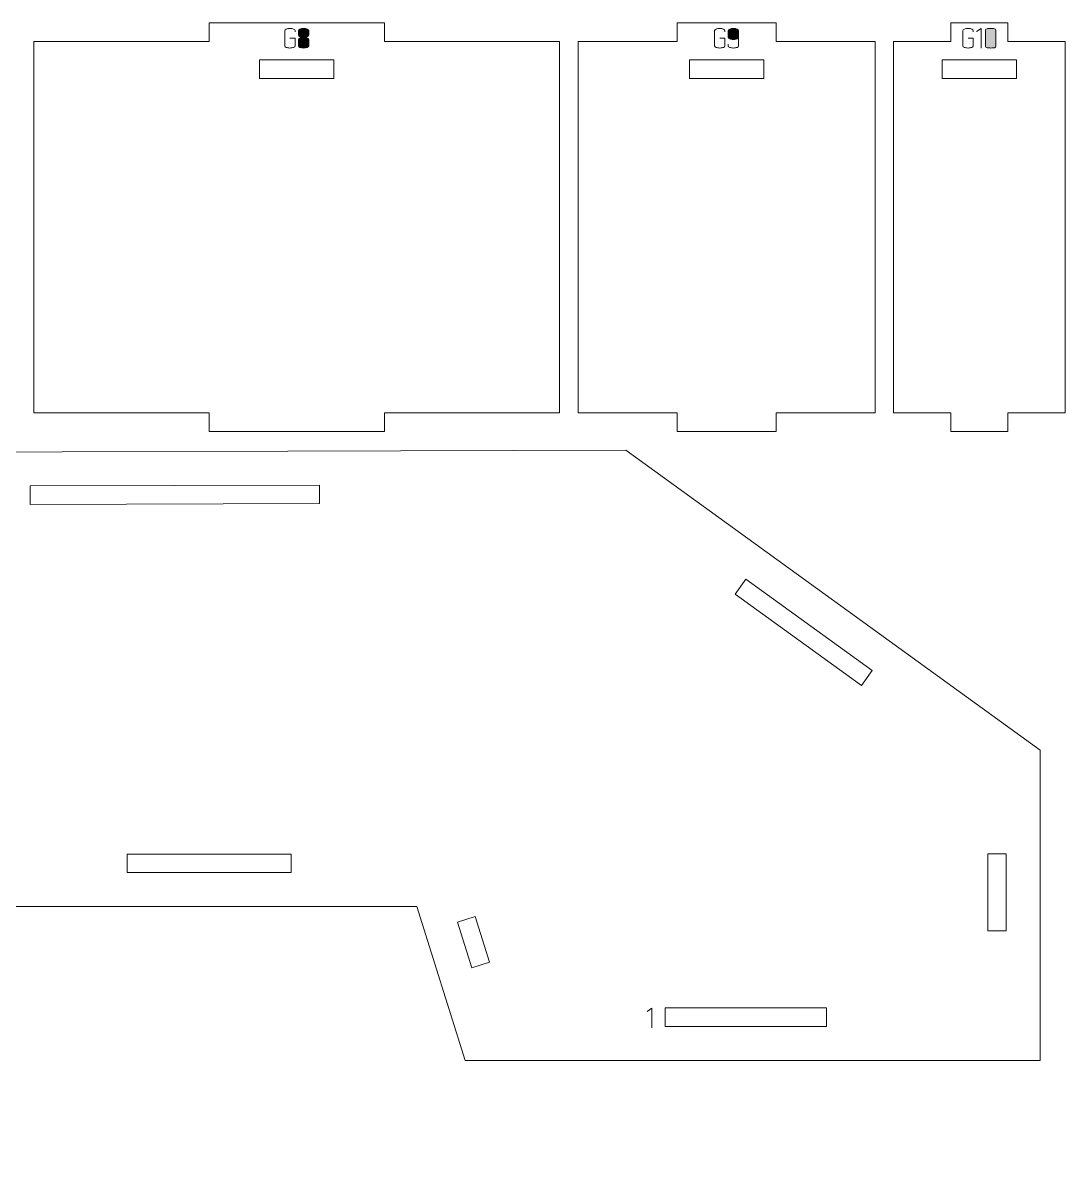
# Model space of a CAD drawing. Header units: centimetres. Extents: x -250 to 250, y -508 to 508.
# Drawn here: x -179.43 to -162.58, y -91.37 to -72.93 of the extents above; entities that cross this region are included whole.
import ezdxf

# ---------------------------------------------------------------- set-up
doc = ezdxf.new("R2010")
doc.units = ezdxf.units.CM
doc.header["$MEASUREMENT"] = 0
doc.layers.add('Capa 1', color=7, linetype='Continuous')

msp = doc.modelspace()

# ---------------------------------------------------------------- hatches: boundary and pattern name
at = {"layer": 'Capa 1', "true_color": 0x3e4095}
h = msp.add_hatch(color=175, dxfattribs=at)
edge = h.paths.add_edge_path()
edge.add_spline(control_points=[(-175.02666, -73.29819), (-175.02666, -73.30797), (-175.03453, -73.3163), (-175.05028, -73.32318), (-175.06602, -73.33006), (-175.08567, -73.3335), (-175.10921, -73.3335), (-175.13275, -73.3335), (-175.1524, -73.33006), (-175.16814, -73.32318), (-175.18389, -73.3163), (-175.19176, -73.30797), (-175.19176, -73.29819), (-175.19176, -73.29819), (-175.19176, -73.05237), (-175.19176, -73.05237), (-175.19176, -73.04259), (-175.18389, -73.03426), (-175.16814, -73.02738), (-175.1524, -73.0205), (-175.13275, -73.01706), (-175.10921, -73.01706), (-175.08567, -73.01706), (-175.06602, -73.0205), (-175.05028, -73.02738), (-175.03453, -73.03426), (-175.02666, -73.04259), (-175.02666, -73.05237), (-175.02666, -73.05237), (-175.02666, -73.07484), (-175.02666, -73.07484), (-175.02666, -73.07484), (-175.02666, -73.05237), (-175.02666, -73.05237), (-175.02666, -73.04259), (-175.03453, -73.03426), (-175.05028, -73.02738), (-175.06602, -73.0205), (-175.08567, -73.01706), (-175.10921, -73.01706), (-175.13275, -73.01706), (-175.1524, -73.0205), (-175.16814, -73.02738), (-175.18389, -73.03426), (-175.19176, -73.04259), (-175.19176, -73.05237), (-175.19176, -73.05237), (-175.19176, -73.29819), (-175.19176, -73.29819), (-175.19176, -73.30797), (-175.18389, -73.3163), (-175.16814, -73.32318), (-175.1524, -73.33006), (-175.13275, -73.3335), (-175.10921, -73.3335), (-175.08567, -73.3335), (-175.06602, -73.33006), (-175.05028, -73.32318), (-175.03453, -73.3163), (-175.02666, -73.30797), (-175.02666, -73.29819), (-175.02666, -73.29819), (-175.02666, -73.17528), (-175.02666, -73.17528), (-175.02666, -73.17528), (-175.10829, -73.17528), (-175.10829, -73.17528), (-175.10829, -73.17528), (-175.02666, -73.17528), (-175.02666, -73.17528), (-175.02666, -73.17528), (-175.02666, -73.29819), (-175.02666, -73.29819)], knot_values=[0, 0, 0, 0, 0.04166667, 0.04166667, 0.04166667, 0.08333333, 0.08333333, 0.08333333, 0.125, 0.125, 0.125, 0.16666667, 0.16666667, 0.16666667, 0.20833333, 0.20833333, 0.20833333, 0.25, 0.25, 0.25, 0.29166667, 0.29166667, 0.29166667, 0.33333333, 0.33333333, 0.33333333, 0.375, 0.375, 0.375, 0.41666667, 0.41666667, 0.41666667, 0.45833333, 0.45833333, 0.45833333, 0.5, 0.5, 0.5, 0.54166667, 0.54166667, 0.54166667, 0.58333333, 0.58333333, 0.58333333, 0.625, 0.625, 0.625, 0.66666667, 0.66666667, 0.66666667, 0.70833333, 0.70833333, 0.70833333, 0.75, 0.75, 0.75, 0.79166667, 0.79166667, 0.79166667, 0.83333333, 0.83333333, 0.83333333, 0.875, 0.875, 0.875, 0.91666667, 0.91666667, 0.91666667, 0.95833333, 0.95833333, 0.95833333, 1, 1, 1, 1], degree=3, periodic=1)
h = msp.add_hatch(color=175, dxfattribs=at)
edge = h.paths.add_edge_path()
edge.add_spline(control_points=[(-174.97163, -73.12667), (-174.97163, -73.13462), (-174.96597, -73.1418), (-174.95466, -73.14822), (-174.94335, -73.15464), (-174.92149, -73.15892), (-174.88908, -73.16106), (-174.85667, -73.15892), (-174.83481, -73.15464), (-174.8235, -73.14822), (-174.81219, -73.1418), (-174.80653, -73.13462), (-174.80653, -73.12667), (-174.80653, -73.12667), (-174.80653, -73.05237), (-174.80653, -73.05237), (-174.80653, -73.04259), (-174.8144, -73.03426), (-174.83015, -73.02738), (-174.84589, -73.0205), (-174.86554, -73.01706), (-174.88908, -73.01706), (-174.91262, -73.01706), (-174.93227, -73.0205), (-174.94801, -73.02738), (-174.96376, -73.03426), (-174.97163, -73.04259), (-174.97163, -73.05237), (-174.97163, -73.05237), (-174.97163, -73.12667), (-174.97163, -73.12667)], knot_values=[0, 0, 0, 0, 0.1, 0.1, 0.1, 0.2, 0.2, 0.2, 0.3, 0.3, 0.3, 0.4, 0.4, 0.4, 0.5, 0.5, 0.5, 0.6, 0.6, 0.6, 0.7, 0.7, 0.7, 0.8, 0.8, 0.8, 0.9, 0.9, 0.9, 1, 1, 1, 1], degree=3, periodic=1)
h = msp.add_hatch(color=175, dxfattribs=at)
edge = h.paths.add_edge_path()
edge.add_spline(control_points=[(-174.88908, -73.3335), (-174.91262, -73.3335), (-174.93227, -73.33006), (-174.94801, -73.32318), (-174.96376, -73.3163), (-174.97163, -73.30797), (-174.97163, -73.29819), (-174.97163, -73.29819), (-174.97163, -73.195), (-174.97163, -73.195), (-174.97163, -73.18674), (-174.96597, -73.17956), (-174.95466, -73.17345), (-174.94335, -73.16733), (-174.92149, -73.1632), (-174.88908, -73.16106), (-174.92149, -73.15892), (-174.94335, -73.15464), (-174.95466, -73.14822), (-174.96597, -73.1418), (-174.97163, -73.13462), (-174.97163, -73.12667), (-174.97163, -73.12667), (-174.97163, -73.05237), (-174.97163, -73.05237), (-174.97163, -73.04259), (-174.96376, -73.03426), (-174.94801, -73.02738), (-174.93227, -73.0205), (-174.91262, -73.01706), (-174.88908, -73.01706), (-174.86554, -73.01706), (-174.84589, -73.0205), (-174.83015, -73.02738), (-174.8144, -73.03426), (-174.80653, -73.04259), (-174.80653, -73.05237), (-174.80653, -73.05237), (-174.80653, -73.12667), (-174.80653, -73.12667), (-174.80653, -73.13462), (-174.81219, -73.1418), (-174.8235, -73.14822), (-174.83481, -73.15464), (-174.85667, -73.15892), (-174.88908, -73.16106), (-174.85667, -73.1632), (-174.83481, -73.16733), (-174.8235, -73.17345), (-174.81219, -73.17956), (-174.80653, -73.18674), (-174.80653, -73.195), (-174.80653, -73.195), (-174.80653, -73.29819), (-174.80653, -73.29819), (-174.80653, -73.30797), (-174.8144, -73.3163), (-174.83015, -73.32318), (-174.84589, -73.33006), (-174.86554, -73.3335), (-174.88908, -73.3335)], knot_values=[0, 0, 0, 0, 0.05, 0.05, 0.05, 0.1, 0.1, 0.1, 0.15, 0.15, 0.15, 0.2, 0.2, 0.2, 0.25, 0.25, 0.25, 0.3, 0.3, 0.3, 0.35, 0.35, 0.35, 0.4, 0.4, 0.4, 0.45, 0.45, 0.45, 0.5, 0.5, 0.5, 0.55, 0.55, 0.55, 0.6, 0.6, 0.6, 0.65, 0.65, 0.65, 0.7, 0.7, 0.7, 0.75, 0.75, 0.75, 0.8, 0.8, 0.8, 0.85, 0.85, 0.85, 0.9, 0.9, 0.9, 0.95, 0.95, 0.95, 1, 1, 1, 1], degree=3, periodic=1)
h = msp.add_hatch(color=175, dxfattribs=at)
edge = h.paths.add_edge_path()
edge.add_spline(control_points=[(-168.08153, -73.29819), (-168.08153, -73.30797), (-168.0894, -73.3163), (-168.10515, -73.32318), (-168.12089, -73.33006), (-168.14054, -73.3335), (-168.16408, -73.3335), (-168.18762, -73.3335), (-168.20727, -73.33006), (-168.22301, -73.32318), (-168.23876, -73.3163), (-168.24663, -73.30797), (-168.24663, -73.29819), (-168.24663, -73.29819), (-168.24663, -73.05237), (-168.24663, -73.05237), (-168.24663, -73.04259), (-168.23876, -73.03426), (-168.22301, -73.02738), (-168.20727, -73.0205), (-168.18762, -73.01706), (-168.16408, -73.01706), (-168.14054, -73.01706), (-168.12089, -73.0205), (-168.10515, -73.02738), (-168.0894, -73.03426), (-168.08153, -73.04259), (-168.08153, -73.05237), (-168.08153, -73.05237), (-168.08153, -73.07484), (-168.08153, -73.07484), (-168.08153, -73.07484), (-168.08153, -73.05237), (-168.08153, -73.05237), (-168.08153, -73.04259), (-168.0894, -73.03426), (-168.10515, -73.02738), (-168.12089, -73.0205), (-168.14054, -73.01706), (-168.16408, -73.01706), (-168.18762, -73.01706), (-168.20727, -73.0205), (-168.22301, -73.02738), (-168.23876, -73.03426), (-168.24663, -73.04259), (-168.24663, -73.05237), (-168.24663, -73.05237), (-168.24663, -73.29819), (-168.24663, -73.29819), (-168.24663, -73.30797), (-168.23876, -73.3163), (-168.22301, -73.32318), (-168.20727, -73.33006), (-168.18762, -73.3335), (-168.16408, -73.3335), (-168.14054, -73.3335), (-168.12089, -73.33006), (-168.10515, -73.32318), (-168.0894, -73.3163), (-168.08153, -73.30797), (-168.08153, -73.29819), (-168.08153, -73.29819), (-168.08153, -73.17528), (-168.08153, -73.17528), (-168.08153, -73.17528), (-168.16316, -73.17528), (-168.16316, -73.17528), (-168.16316, -73.17528), (-168.08153, -73.17528), (-168.08153, -73.17528), (-168.08153, -73.17528), (-168.08153, -73.29819), (-168.08153, -73.29819)], knot_values=[0, 0, 0, 0, 0.04166667, 0.04166667, 0.04166667, 0.08333333, 0.08333333, 0.08333333, 0.125, 0.125, 0.125, 0.16666667, 0.16666667, 0.16666667, 0.20833333, 0.20833333, 0.20833333, 0.25, 0.25, 0.25, 0.29166667, 0.29166667, 0.29166667, 0.33333333, 0.33333333, 0.33333333, 0.375, 0.375, 0.375, 0.41666667, 0.41666667, 0.41666667, 0.45833333, 0.45833333, 0.45833333, 0.5, 0.5, 0.5, 0.54166667, 0.54166667, 0.54166667, 0.58333333, 0.58333333, 0.58333333, 0.625, 0.625, 0.625, 0.66666667, 0.66666667, 0.66666667, 0.70833333, 0.70833333, 0.70833333, 0.75, 0.75, 0.75, 0.79166667, 0.79166667, 0.79166667, 0.83333333, 0.83333333, 0.83333333, 0.875, 0.875, 0.875, 0.91666667, 0.91666667, 0.91666667, 0.95833333, 0.95833333, 0.95833333, 1, 1, 1, 1], degree=3, periodic=1)
h = msp.add_hatch(color=175, dxfattribs=at)
edge = h.paths.add_edge_path()
edge.add_spline(control_points=[(-168.0265, -73.15969), (-168.0265, -73.16947), (-168.01863, -73.1778), (-168.00288, -73.18468), (-167.98714, -73.19156), (-167.96749, -73.195), (-167.94395, -73.195), (-167.92071, -73.19561), (-167.90115, -73.19278), (-167.88525, -73.18652), (-167.86935, -73.18025), (-167.8614, -73.1713), (-167.8614, -73.15969), (-167.8614, -73.15969), (-167.8614, -73.05237), (-167.8614, -73.05237), (-167.8614, -73.04259), (-167.86927, -73.03426), (-167.88502, -73.02738), (-167.90076, -73.0205), (-167.92041, -73.01706), (-167.94395, -73.01706), (-167.96749, -73.01706), (-167.98714, -73.0205), (-168.00288, -73.02738), (-168.01863, -73.03426), (-168.0265, -73.04259), (-168.0265, -73.05237), (-168.0265, -73.05237), (-168.0265, -73.15969), (-168.0265, -73.15969)], knot_values=[0, 0, 0, 0, 0.1, 0.1, 0.1, 0.2, 0.2, 0.2, 0.3, 0.3, 0.3, 0.4, 0.4, 0.4, 0.5, 0.5, 0.5, 0.6, 0.6, 0.6, 0.7, 0.7, 0.7, 0.8, 0.8, 0.8, 0.9, 0.9, 0.9, 1, 1, 1, 1], degree=3, periodic=1)
h = msp.add_hatch(color=175, dxfattribs=at)
edge = h.paths.add_edge_path()
edge.add_spline(control_points=[(-167.94395, -73.3335), (-167.96749, -73.3335), (-167.98714, -73.33006), (-168.00288, -73.32318), (-168.01863, -73.3163), (-168.0265, -73.30797), (-168.0265, -73.29819), (-168.0265, -73.29819), (-168.0265, -73.27296), (-168.0265, -73.27296), (-168.0265, -73.27296), (-168.0265, -73.29819), (-168.0265, -73.29819), (-168.0265, -73.30797), (-168.01863, -73.3163), (-168.00288, -73.32318), (-167.98714, -73.33006), (-167.96749, -73.3335), (-167.94395, -73.3335), (-167.92041, -73.3335), (-167.90076, -73.33006), (-167.88502, -73.32318), (-167.86927, -73.3163), (-167.8614, -73.30797), (-167.8614, -73.29819), (-167.8614, -73.29819), (-167.8614, -73.15969), (-167.8614, -73.15969), (-167.8614, -73.1713), (-167.86935, -73.18025), (-167.88525, -73.18652), (-167.90115, -73.19278), (-167.92071, -73.19561), (-167.94395, -73.195), (-167.96749, -73.195), (-167.98714, -73.19156), (-168.00288, -73.18468), (-168.01863, -73.1778), (-168.0265, -73.16947), (-168.0265, -73.15969), (-168.0265, -73.15969), (-168.0265, -73.05237), (-168.0265, -73.05237), (-168.0265, -73.04259), (-168.01863, -73.03426), (-168.00288, -73.02738), (-167.98714, -73.0205), (-167.96749, -73.01706), (-167.94395, -73.01706), (-167.92041, -73.01706), (-167.90076, -73.0205), (-167.88502, -73.02738), (-167.86927, -73.03426), (-167.8614, -73.04259), (-167.8614, -73.05237), (-167.8614, -73.05237), (-167.8614, -73.15969), (-167.8614, -73.15969), (-167.8614, -73.15969), (-167.8614, -73.29819), (-167.8614, -73.29819), (-167.8614, -73.30797), (-167.86927, -73.3163), (-167.88502, -73.32318), (-167.90076, -73.33006), (-167.92041, -73.3335), (-167.94395, -73.3335)], knot_values=[0, 0, 0, 0, 0.04545455, 0.04545455, 0.04545455, 0.09090909, 0.09090909, 0.09090909, 0.13636364, 0.13636364, 0.13636364, 0.18181818, 0.18181818, 0.18181818, 0.22727273, 0.22727273, 0.22727273, 0.27272727, 0.27272727, 0.27272727, 0.31818182, 0.31818182, 0.31818182, 0.36363636, 0.36363636, 0.36363636, 0.40909091, 0.40909091, 0.40909091, 0.45454545, 0.45454545, 0.45454545, 0.5, 0.5, 0.5, 0.54545455, 0.54545455, 0.54545455, 0.59090909, 0.59090909, 0.59090909, 0.63636364, 0.63636364, 0.63636364, 0.68181818, 0.68181818, 0.68181818, 0.72727273, 0.72727273, 0.72727273, 0.77272727, 0.77272727, 0.77272727, 0.81818182, 0.81818182, 0.81818182, 0.86363636, 0.86363636, 0.86363636, 0.90909091, 0.90909091, 0.90909091, 0.95454545, 0.95454545, 0.95454545, 1, 1, 1, 1], degree=3, periodic=1)
h = msp.add_hatch(color=175, dxfattribs=at)
edge = h.paths.add_edge_path()
edge.add_spline(control_points=[(-164.06979, -73.29819), (-164.06979, -73.30797), (-164.07766, -73.3163), (-164.09341, -73.32318), (-164.10915, -73.33006), (-164.1288, -73.3335), (-164.15234, -73.3335), (-164.17588, -73.3335), (-164.19553, -73.33006), (-164.21127, -73.32318), (-164.22702, -73.3163), (-164.23489, -73.30797), (-164.23489, -73.29819), (-164.23489, -73.29819), (-164.23489, -73.05237), (-164.23489, -73.05237), (-164.23489, -73.04259), (-164.22702, -73.03426), (-164.21127, -73.02738), (-164.19553, -73.0205), (-164.17588, -73.01706), (-164.15234, -73.01706), (-164.1288, -73.01706), (-164.10915, -73.0205), (-164.09341, -73.02738), (-164.07766, -73.03426), (-164.06979, -73.04259), (-164.06979, -73.05237), (-164.06979, -73.05237), (-164.06979, -73.07484), (-164.06979, -73.07484), (-164.06979, -73.07484), (-164.06979, -73.05237), (-164.06979, -73.05237), (-164.06979, -73.04259), (-164.07766, -73.03426), (-164.09341, -73.02738), (-164.10915, -73.0205), (-164.1288, -73.01706), (-164.15234, -73.01706), (-164.17588, -73.01706), (-164.19553, -73.0205), (-164.21127, -73.02738), (-164.22702, -73.03426), (-164.23489, -73.04259), (-164.23489, -73.05237), (-164.23489, -73.05237), (-164.23489, -73.29819), (-164.23489, -73.29819), (-164.23489, -73.30797), (-164.22702, -73.3163), (-164.21127, -73.32318), (-164.19553, -73.33006), (-164.17588, -73.3335), (-164.15234, -73.3335), (-164.1288, -73.3335), (-164.10915, -73.33006), (-164.09341, -73.32318), (-164.07766, -73.3163), (-164.06979, -73.30797), (-164.06979, -73.29819), (-164.06979, -73.29819), (-164.06979, -73.17528), (-164.06979, -73.17528), (-164.06979, -73.17528), (-164.15142, -73.17528), (-164.15142, -73.17528), (-164.15142, -73.17528), (-164.06979, -73.17528), (-164.06979, -73.17528), (-164.06979, -73.17528), (-164.06979, -73.29819), (-164.06979, -73.29819)], knot_values=[0, 0, 0, 0, 0.04166667, 0.04166667, 0.04166667, 0.08333333, 0.08333333, 0.08333333, 0.125, 0.125, 0.125, 0.16666667, 0.16666667, 0.16666667, 0.20833333, 0.20833333, 0.20833333, 0.25, 0.25, 0.25, 0.29166667, 0.29166667, 0.29166667, 0.33333333, 0.33333333, 0.33333333, 0.375, 0.375, 0.375, 0.41666667, 0.41666667, 0.41666667, 0.45833333, 0.45833333, 0.45833333, 0.5, 0.5, 0.5, 0.54166667, 0.54166667, 0.54166667, 0.58333333, 0.58333333, 0.58333333, 0.625, 0.625, 0.625, 0.66666667, 0.66666667, 0.66666667, 0.70833333, 0.70833333, 0.70833333, 0.75, 0.75, 0.75, 0.79166667, 0.79166667, 0.79166667, 0.83333333, 0.83333333, 0.83333333, 0.875, 0.875, 0.875, 0.91666667, 0.91666667, 0.91666667, 0.95833333, 0.95833333, 0.95833333, 1, 1, 1, 1], degree=3, periodic=1)
h = msp.add_hatch(color=175, dxfattribs=at)
edge = h.paths.add_edge_path()
edge.add_spline(control_points=[(-163.93863, -73.0166), (-163.93863, -73.0166), (-164.01476, -73.06934), (-164.01476, -73.06934), (-164.01476, -73.06934), (-163.93863, -73.0166), (-163.93863, -73.0166), (-163.93863, -73.0166), (-163.93863, -73.3335), (-163.93863, -73.3335), (-163.93863, -73.3335), (-163.93863, -73.0166), (-163.93863, -73.0166)], knot_values=[0, 0, 0, 0, 0.25, 0.25, 0.25, 0.5, 0.5, 0.5, 0.75, 0.75, 0.75, 1, 1, 1, 1], degree=3, periodic=1)
h = msp.add_hatch(color=175, dxfattribs=at)
edge = h.paths.add_edge_path()
edge.add_spline(control_points=[(-163.868, -73.30965), (-163.868, -73.31944), (-163.86013, -73.32586), (-163.84438, -73.32891), (-163.82864, -73.33197), (-163.80899, -73.3335), (-163.78545, -73.3335), (-163.76191, -73.3335), (-163.74226, -73.33197), (-163.72652, -73.32891), (-163.71077, -73.32586), (-163.7029, -73.31944), (-163.7029, -73.30965), (-163.7029, -73.30965), (-163.7029, -73.04137), (-163.7029, -73.04137), (-163.7029, -73.03158), (-163.71077, -73.02508), (-163.72652, -73.02187), (-163.74226, -73.01866), (-163.76191, -73.01706), (-163.78545, -73.01706), (-163.80899, -73.01706), (-163.82864, -73.01866), (-163.84438, -73.02187), (-163.86013, -73.02508), (-163.868, -73.03158), (-163.868, -73.04137), (-163.868, -73.04137), (-163.868, -73.30965), (-163.868, -73.30965)], knot_values=[0, 0, 0, 0, 0.1, 0.1, 0.1, 0.2, 0.2, 0.2, 0.3, 0.3, 0.3, 0.4, 0.4, 0.4, 0.5, 0.5, 0.5, 0.6, 0.6, 0.6, 0.7, 0.7, 0.7, 0.8, 0.8, 0.8, 0.9, 0.9, 0.9, 1, 1, 1, 1], degree=3, periodic=1)
h = msp.add_hatch(color=175, dxfattribs=at)
edge = h.paths.add_edge_path()
edge.add_spline(control_points=[(-163.7029, -73.30965), (-163.7029, -73.31944), (-163.71077, -73.32586), (-163.72652, -73.32891), (-163.74226, -73.33197), (-163.76191, -73.3335), (-163.78545, -73.3335), (-163.80899, -73.3335), (-163.82864, -73.33197), (-163.84438, -73.32891), (-163.86013, -73.32586), (-163.868, -73.31944), (-163.868, -73.30965), (-163.868, -73.30965), (-163.868, -73.04137), (-163.868, -73.04137), (-163.868, -73.03158), (-163.86013, -73.02508), (-163.84438, -73.02187), (-163.82864, -73.01866), (-163.80899, -73.01706), (-163.78545, -73.01706), (-163.76191, -73.01706), (-163.74226, -73.01866), (-163.72652, -73.02187), (-163.71077, -73.02508), (-163.7029, -73.03158), (-163.7029, -73.04137), (-163.7029, -73.04137), (-163.7029, -73.30965), (-163.7029, -73.30965)], knot_values=[0, 0, 0, 0, 0.1, 0.1, 0.1, 0.2, 0.2, 0.2, 0.3, 0.3, 0.3, 0.4, 0.4, 0.4, 0.5, 0.5, 0.5, 0.6, 0.6, 0.6, 0.7, 0.7, 0.7, 0.8, 0.8, 0.8, 0.9, 0.9, 0.9, 1, 1, 1, 1], degree=3, periodic=1)
h = msp.add_hatch(color=175, dxfattribs=at)
edge = h.paths.add_edge_path()
edge.add_spline(control_points=[(-174.97163, -73.29819), (-174.97163, -73.30797), (-174.96376, -73.3163), (-174.94801, -73.32318), (-174.93227, -73.33006), (-174.91262, -73.3335), (-174.88908, -73.3335), (-174.86554, -73.3335), (-174.84589, -73.33006), (-174.83015, -73.32318), (-174.8144, -73.3163), (-174.80653, -73.30797), (-174.80653, -73.29819), (-174.80653, -73.29819), (-174.80653, -73.195), (-174.80653, -73.195), (-174.80653, -73.18674), (-174.81219, -73.17956), (-174.8235, -73.17345), (-174.83481, -73.16733), (-174.85667, -73.1632), (-174.88908, -73.16106), (-174.92149, -73.1632), (-174.94335, -73.16733), (-174.95466, -73.17345), (-174.96597, -73.17956), (-174.97163, -73.18674), (-174.97163, -73.195), (-174.97163, -73.195), (-174.97163, -73.29819), (-174.97163, -73.29819)], knot_values=[0, 0, 0, 0, 0.1, 0.1, 0.1, 0.2, 0.2, 0.2, 0.3, 0.3, 0.3, 0.4, 0.4, 0.4, 0.5, 0.5, 0.5, 0.6, 0.6, 0.6, 0.7, 0.7, 0.7, 0.8, 0.8, 0.8, 0.9, 0.9, 0.9, 1, 1, 1, 1], degree=3, periodic=1)
h = msp.add_hatch(color=175, dxfattribs=at)
edge = h.paths.add_edge_path()
edge.add_spline(control_points=[(-169.26033, -88.84008), (-169.26033, -88.84008), (-169.33646, -88.89282), (-169.33646, -88.89282), (-169.33646, -88.89282), (-169.26033, -88.84008), (-169.26033, -88.84008), (-169.26033, -88.84008), (-169.26033, -89.15698), (-169.26033, -89.15698), (-169.26033, -89.15698), (-169.26033, -88.84008), (-169.26033, -88.84008)], knot_values=[0, 0, 0, 0, 0.25, 0.25, 0.25, 0.5, 0.5, 0.5, 0.75, 0.75, 0.75, 1, 1, 1, 1], degree=3, periodic=1)

# ---------------------------------------------------------------- linework, layer by layer
at = {"layer": 'Capa 1', "color": 240, "lineweight": 9}
for points, knots in [([(-179.2453, -73.2271), (-179.2453, -73.2271), (-179.2453, -79.2271), (-179.2453, -79.2271), (-179.2453, -79.2271), (-176.41453, -79.2271), (-176.41453, -79.2271), (-176.41453, -79.2271), (-176.41453, -79.5271), (-176.41453, -79.5271), (-176.41453, -79.5271), (-173.58376, -79.5271), (-173.58376, -79.5271), (-173.58376, -79.5271), (-173.58376, -79.2271), (-173.58376, -79.2271), (-173.58376, -79.2271), (-170.75299, -79.2271), (-170.75299, -79.2271), (-170.75299, -79.2271), (-170.75299, -73.2271), (-170.75299, -73.2271), (-170.75299, -73.2271), (-173.58376, -73.2271), (-173.58376, -73.2271), (-173.58376, -73.2271), (-173.58376, -72.9271), (-173.58376, -72.9271), (-173.58376, -72.9271), (-176.41453, -72.9271), (-176.41453, -72.9271), (-176.41453, -72.9271), (-176.41453, -73.2271), (-176.41453, -73.2271), (-176.41453, -73.2271), (-179.2453, -73.2271), (-179.2453, -73.2271)], [0, 0, 0, 0, 0.08333333, 0.08333333, 0.08333333, 0.16666667, 0.16666667, 0.16666667, 0.25, 0.25, 0.25, 0.33333333, 0.33333333, 0.33333333, 0.41666667, 0.41666667, 0.41666667, 0.5, 0.5, 0.5, 0.58333333, 0.58333333, 0.58333333, 0.66666667, 0.66666667, 0.66666667, 0.75, 0.75, 0.75, 0.83333333, 0.83333333, 0.83333333, 0.91666667, 0.91666667, 0.91666667, 1, 1, 1, 1]), ([(-170.45299, -73.2271), (-170.45299, -73.2271), (-170.45299, -79.2271), (-170.45299, -79.2271), (-170.45299, -79.2271), (-168.85367, -79.2271), (-168.85367, -79.2271), (-168.85367, -79.2271), (-168.85367, -79.5271), (-168.85367, -79.5271), (-168.85367, -79.5271), (-167.25435, -79.5271), (-167.25435, -79.5271), (-167.25435, -79.5271), (-167.25435, -79.2271), (-167.25435, -79.2271), (-167.25435, -79.2271), (-165.65503, -79.2271), (-165.65503, -79.2271), (-165.65503, -79.2271), (-165.65503, -73.2271), (-165.65503, -73.2271), (-165.65503, -73.2271), (-167.25435, -73.2271), (-167.25435, -73.2271), (-167.25435, -73.2271), (-167.25435, -72.9271), (-167.25435, -72.9271), (-167.25435, -72.9271), (-168.85367, -72.9271), (-168.85367, -72.9271), (-168.85367, -72.9271), (-168.85367, -73.2271), (-168.85367, -73.2271), (-168.85367, -73.2271), (-170.45299, -73.2271), (-170.45299, -73.2271)], [0, 0, 0, 0, 0.08333333, 0.08333333, 0.08333333, 0.16666667, 0.16666667, 0.16666667, 0.25, 0.25, 0.25, 0.33333333, 0.33333333, 0.33333333, 0.41666667, 0.41666667, 0.41666667, 0.5, 0.5, 0.5, 0.58333333, 0.58333333, 0.58333333, 0.66666667, 0.66666667, 0.66666667, 0.75, 0.75, 0.75, 0.83333333, 0.83333333, 0.83333333, 0.91666667, 0.91666667, 0.91666667, 1, 1, 1, 1]), ([(-165.35503, -73.2271), (-165.35503, -73.2271), (-165.35503, -79.2271), (-165.35503, -79.2271), (-165.35503, -79.2271), (-164.43094, -79.2271), (-164.43094, -79.2271), (-164.43094, -79.2271), (-164.43094, -79.5271), (-164.43094, -79.5271), (-164.43094, -79.5271), (-163.50685, -79.5271), (-163.50685, -79.5271), (-163.50685, -79.5271), (-163.50685, -79.2271), (-163.50685, -79.2271), (-163.50685, -79.2271), (-162.58276, -79.2271), (-162.58276, -79.2271), (-162.58276, -79.2271), (-162.58276, -73.2271), (-162.58276, -73.2271), (-162.58276, -73.2271), (-163.50685, -73.2271), (-163.50685, -73.2271), (-163.50685, -73.2271), (-163.50685, -72.9271), (-163.50685, -72.9271), (-163.50685, -72.9271), (-164.43094, -72.9271), (-164.43094, -72.9271), (-164.43094, -72.9271), (-164.43094, -73.2271), (-164.43094, -73.2271), (-164.43094, -73.2271), (-165.35503, -73.2271), (-165.35503, -73.2271)], [0, 0, 0, 0, 0.08333333, 0.08333333, 0.08333333, 0.16666667, 0.16666667, 0.16666667, 0.25, 0.25, 0.25, 0.33333333, 0.33333333, 0.33333333, 0.41666667, 0.41666667, 0.41666667, 0.5, 0.5, 0.5, 0.58333333, 0.58333333, 0.58333333, 0.66666667, 0.66666667, 0.66666667, 0.75, 0.75, 0.75, 0.83333333, 0.83333333, 0.83333333, 0.91666667, 0.91666667, 0.91666667, 1, 1, 1, 1]), ([(-175.59914, -73.527), (-175.59914, -73.527), (-174.39914, -73.527), (-174.39914, -73.527), (-174.39914, -73.527), (-174.39914, -73.827), (-174.39914, -73.827), (-174.39914, -73.827), (-175.59914, -73.827), (-175.59914, -73.827), (-175.59914, -73.827), (-175.59914, -73.527), (-175.59914, -73.527)], [0, 0, 0, 0, 0.25, 0.25, 0.25, 0.5, 0.5, 0.5, 0.75, 0.75, 0.75, 1, 1, 1, 1]), ([(-168.65401, -73.527), (-168.65401, -73.527), (-167.45401, -73.527), (-167.45401, -73.527), (-167.45401, -73.527), (-167.45401, -73.827), (-167.45401, -73.827), (-167.45401, -73.827), (-168.65401, -73.827), (-168.65401, -73.827), (-168.65401, -73.827), (-168.65401, -73.527), (-168.65401, -73.527)], [0, 0, 0, 0, 0.25, 0.25, 0.25, 0.5, 0.5, 0.5, 0.75, 0.75, 0.75, 1, 1, 1, 1]), ([(-164.56889, -73.527), (-164.56889, -73.527), (-163.36889, -73.527), (-163.36889, -73.527), (-163.36889, -73.527), (-163.36889, -73.827), (-163.36889, -73.827), (-163.36889, -73.827), (-164.56889, -73.827), (-164.56889, -73.827), (-164.56889, -73.827), (-164.56889, -73.527), (-164.56889, -73.527)], [0, 0, 0, 0, 0.25, 0.25, 0.25, 0.5, 0.5, 0.5, 0.75, 0.75, 0.75, 1, 1, 1, 1]), ([(-172.27566, -89.68419), (-172.27566, -89.68419), (-173.05799, -87.19849), (-173.05799, -87.19849), (-173.05799, -87.19849), (-180.29464, -87.19849), (-180.29464, -87.19849), (-180.29464, -87.19849), (-181.71263, -88.1842), (-181.71263, -88.1842), (-181.71263, -88.1842), (-181.71263, -101.42698), (-181.71263, -101.42698), (-181.71263, -101.42698), (-180.24574, -102.45554), (-180.24574, -102.45554), (-180.24574, -102.45554), (-174.57377, -102.45554), (-174.57377, -102.45554), (-174.57377, -102.45554), (-173.05799, -101.34126), (-173.05799, -101.34126), (-173.05799, -101.34126), (-173.05799, -97.22701), (-173.05799, -97.22701), (-173.05799, -97.22701), (-177.65424, -97.22701), (-177.65424, -97.22701), (-177.65424, -97.22701), (-177.65424, -92.08417), (-177.65424, -92.08417), (-177.65424, -92.08417), (-162.98536, -92.08417), (-162.98536, -92.08417), (-162.98536, -92.08417), (-162.98536, -109.82694), (-162.98536, -109.82694), (-162.98536, -109.82694), (-170.66208, -109.82694), (-170.66208, -109.82694), (-170.66208, -109.82694), (-171.64, -107.46981), (-171.64, -107.46981), (-171.64, -107.46981), (-174.86715, -109.82694), (-174.86715, -109.82694), (-174.86715, -109.82694), (-183.91296, -109.82694), (-183.91296, -109.82694), (-183.91296, -109.82694), (-191.78525, -104.0841), (-191.78525, -104.0841), (-191.78525, -104.0841), (-191.78525, -85.35564), (-191.78525, -85.35564), (-191.78525, -85.35564), (-184.25523, -79.86996), (-184.25523, -79.86996), (-184.25523, -79.86996), (-169.68415, -79.8271), (-169.68415, -79.8271), (-169.68415, -79.8271), (-162.98536, -84.66993), (-162.98536, -84.66993), (-162.98536, -84.66993), (-162.98536, -89.68419), (-162.98536, -89.68419), (-162.98536, -89.68419), (-172.27566, -89.68419), (-172.27566, -89.68419)], [0, 0, 0, 0, 0.04347826, 0.04347826, 0.04347826, 0.08695652, 0.08695652, 0.08695652, 0.13043478, 0.13043478, 0.13043478, 0.17391304, 0.17391304, 0.17391304, 0.2173913, 0.2173913, 0.2173913, 0.26086957, 0.26086957, 0.26086957, 0.30434783, 0.30434783, 0.30434783, 0.34782609, 0.34782609, 0.34782609, 0.39130435, 0.39130435, 0.39130435, 0.43478261, 0.43478261, 0.43478261, 0.47826087, 0.47826087, 0.47826087, 0.52173913, 0.52173913, 0.52173913, 0.56521739, 0.56521739, 0.56521739, 0.60869565, 0.60869565, 0.60869565, 0.65217391, 0.65217391, 0.65217391, 0.69565217, 0.69565217, 0.69565217, 0.73913043, 0.73913043, 0.73913043, 0.7826087, 0.7826087, 0.7826087, 0.82608696, 0.82608696, 0.82608696, 0.86956522, 0.86956522, 0.86956522, 0.91304348, 0.91304348, 0.91304348, 0.95652174, 0.95652174, 0.95652174, 1, 1, 1, 1]), ([(-179.30442, -80.70393), (-179.30442, -80.70393), (-174.63102, -80.69019), (-174.63102, -80.69019), (-174.63102, -80.69019), (-174.63191, -80.39019), (-174.63191, -80.39019), (-174.63191, -80.39019), (-179.3053, -80.40393), (-179.3053, -80.40393), (-179.3053, -80.40393), (-179.30442, -80.70393), (-179.30442, -80.70393)], [0, 0, 0, 0, 0.25, 0.25, 0.25, 0.5, 0.5, 0.5, 0.75, 0.75, 0.75, 1, 1, 1, 1]), ([(-167.91638, -82.15214), (-167.91638, -82.15214), (-165.87514, -83.62784), (-165.87514, -83.62784), (-165.87514, -83.62784), (-165.69937, -83.38472), (-165.69937, -83.38472), (-165.69937, -83.38472), (-167.74062, -81.90902), (-167.74062, -81.90902), (-167.74062, -81.90902), (-167.91638, -82.15214), (-167.91638, -82.15214)], [0, 0, 0, 0, 0.25, 0.25, 0.25, 0.5, 0.5, 0.5, 0.75, 0.75, 0.75, 1, 1, 1, 1]), ([(-175.08678, -86.34996), (-175.08678, -86.34996), (-177.73807, -86.34996), (-177.73807, -86.34996), (-177.73807, -86.34996), (-177.73807, -86.64996), (-177.73807, -86.64996), (-177.73807, -86.64996), (-175.08678, -86.64996), (-175.08678, -86.64996), (-175.08678, -86.64996), (-175.08678, -86.34996), (-175.08678, -86.34996)], [0, 0, 0, 0, 0.25, 0.25, 0.25, 0.5, 0.5, 0.5, 0.75, 0.75, 0.75, 1, 1, 1, 1]), ([(-163.83389, -86.34758), (-163.83389, -86.34758), (-163.83389, -87.59162), (-163.83389, -87.59162), (-163.83389, -87.59162), (-163.53389, -87.59162), (-163.53389, -87.59162), (-163.53389, -87.59162), (-163.53389, -86.34758), (-163.53389, -86.34758), (-163.53389, -86.34758), (-163.83389, -86.34758), (-163.83389, -86.34758)], [0, 0, 0, 0, 0.25, 0.25, 0.25, 0.5, 0.5, 0.5, 0.75, 0.75, 0.75, 1, 1, 1, 1]), ([(-171.8853, -88.09808), (-171.8853, -88.09808), (-172.11744, -87.3605), (-172.11744, -87.3605), (-172.11744, -87.3605), (-172.4036, -87.45057), (-172.4036, -87.45057), (-172.4036, -87.45057), (-172.17146, -88.18814), (-172.17146, -88.18814), (-172.17146, -88.18814), (-171.8853, -88.09808), (-171.8853, -88.09808)], [0, 0, 0, 0, 0.25, 0.25, 0.25, 0.5, 0.5, 0.5, 0.75, 0.75, 0.75, 1, 1, 1, 1]), ([(-166.44031, -88.83566), (-166.44031, -88.83566), (-169.04674, -88.83566), (-169.04674, -88.83566), (-169.04674, -88.83566), (-169.04674, -89.13566), (-169.04674, -89.13566), (-169.04674, -89.13566), (-166.44031, -89.13566), (-166.44031, -89.13566), (-166.44031, -89.13566), (-166.44031, -88.83566), (-166.44031, -88.83566)], [0, 0, 0, 0, 0.25, 0.25, 0.25, 0.5, 0.5, 0.5, 0.75, 0.75, 0.75, 1, 1, 1, 1])]:
    msp.add_open_spline(points, degree=3, knots=knots, dxfattribs=at)
at = {"layer": 'Capa 1', "color": 114, "lineweight": 9}
for points, knots in [([(-175.02666, -73.29819), (-175.02666, -73.30797), (-175.03453, -73.3163), (-175.05028, -73.32318), (-175.06602, -73.33006), (-175.08567, -73.3335), (-175.10921, -73.3335), (-175.13275, -73.3335), (-175.1524, -73.33006), (-175.16814, -73.32318), (-175.18389, -73.3163), (-175.19176, -73.30797), (-175.19176, -73.29819), (-175.19176, -73.29819), (-175.19176, -73.05237), (-175.19176, -73.05237), (-175.19176, -73.04259), (-175.18389, -73.03426), (-175.16814, -73.02738), (-175.1524, -73.0205), (-175.13275, -73.01706), (-175.10921, -73.01706), (-175.08567, -73.01706), (-175.06602, -73.0205), (-175.05028, -73.02738), (-175.03453, -73.03426), (-175.02666, -73.04259), (-175.02666, -73.05237), (-175.02666, -73.05237), (-175.02666, -73.07484), (-175.02666, -73.07484), (-175.02666, -73.07484), (-175.02666, -73.05237), (-175.02666, -73.05237), (-175.02666, -73.04259), (-175.03453, -73.03426), (-175.05028, -73.02738), (-175.06602, -73.0205), (-175.08567, -73.01706), (-175.10921, -73.01706), (-175.13275, -73.01706), (-175.1524, -73.0205), (-175.16814, -73.02738), (-175.18389, -73.03426), (-175.19176, -73.04259), (-175.19176, -73.05237), (-175.19176, -73.05237), (-175.19176, -73.29819), (-175.19176, -73.29819), (-175.19176, -73.30797), (-175.18389, -73.3163), (-175.16814, -73.32318), (-175.1524, -73.33006), (-175.13275, -73.3335), (-175.10921, -73.3335), (-175.08567, -73.3335), (-175.06602, -73.33006), (-175.05028, -73.32318), (-175.03453, -73.3163), (-175.02666, -73.30797), (-175.02666, -73.29819), (-175.02666, -73.29819), (-175.02666, -73.17528), (-175.02666, -73.17528), (-175.02666, -73.17528), (-175.10829, -73.17528), (-175.10829, -73.17528), (-175.10829, -73.17528), (-175.02666, -73.17528), (-175.02666, -73.17528), (-175.02666, -73.17528), (-175.02666, -73.29819), (-175.02666, -73.29819)], [0, 0, 0, 0, 0.04166667, 0.04166667, 0.04166667, 0.08333333, 0.08333333, 0.08333333, 0.125, 0.125, 0.125, 0.16666667, 0.16666667, 0.16666667, 0.20833333, 0.20833333, 0.20833333, 0.25, 0.25, 0.25, 0.29166667, 0.29166667, 0.29166667, 0.33333333, 0.33333333, 0.33333333, 0.375, 0.375, 0.375, 0.41666667, 0.41666667, 0.41666667, 0.45833333, 0.45833333, 0.45833333, 0.5, 0.5, 0.5, 0.54166667, 0.54166667, 0.54166667, 0.58333333, 0.58333333, 0.58333333, 0.625, 0.625, 0.625, 0.66666667, 0.66666667, 0.66666667, 0.70833333, 0.70833333, 0.70833333, 0.75, 0.75, 0.75, 0.79166667, 0.79166667, 0.79166667, 0.83333333, 0.83333333, 0.83333333, 0.875, 0.875, 0.875, 0.91666667, 0.91666667, 0.91666667, 0.95833333, 0.95833333, 0.95833333, 1, 1, 1, 1]), ([(-174.97163, -73.12667), (-174.97163, -73.13462), (-174.96597, -73.1418), (-174.95466, -73.14822), (-174.94335, -73.15464), (-174.92149, -73.15892), (-174.88908, -73.16106), (-174.85667, -73.15892), (-174.83481, -73.15464), (-174.8235, -73.14822), (-174.81219, -73.1418), (-174.80653, -73.13462), (-174.80653, -73.12667), (-174.80653, -73.12667), (-174.80653, -73.05237), (-174.80653, -73.05237), (-174.80653, -73.04259), (-174.8144, -73.03426), (-174.83015, -73.02738), (-174.84589, -73.0205), (-174.86554, -73.01706), (-174.88908, -73.01706), (-174.91262, -73.01706), (-174.93227, -73.0205), (-174.94801, -73.02738), (-174.96376, -73.03426), (-174.97163, -73.04259), (-174.97163, -73.05237), (-174.97163, -73.05237), (-174.97163, -73.12667), (-174.97163, -73.12667)], [0, 0, 0, 0, 0.1, 0.1, 0.1, 0.2, 0.2, 0.2, 0.3, 0.3, 0.3, 0.4, 0.4, 0.4, 0.5, 0.5, 0.5, 0.6, 0.6, 0.6, 0.7, 0.7, 0.7, 0.8, 0.8, 0.8, 0.9, 0.9, 0.9, 1, 1, 1, 1]), ([(-174.88908, -73.3335), (-174.91262, -73.3335), (-174.93227, -73.33006), (-174.94801, -73.32318), (-174.96376, -73.3163), (-174.97163, -73.30797), (-174.97163, -73.29819), (-174.97163, -73.29819), (-174.97163, -73.195), (-174.97163, -73.195), (-174.97163, -73.18674), (-174.96597, -73.17956), (-174.95466, -73.17345), (-174.94335, -73.16733), (-174.92149, -73.1632), (-174.88908, -73.16106), (-174.92149, -73.15892), (-174.94335, -73.15464), (-174.95466, -73.14822), (-174.96597, -73.1418), (-174.97163, -73.13462), (-174.97163, -73.12667), (-174.97163, -73.12667), (-174.97163, -73.05237), (-174.97163, -73.05237), (-174.97163, -73.04259), (-174.96376, -73.03426), (-174.94801, -73.02738), (-174.93227, -73.0205), (-174.91262, -73.01706), (-174.88908, -73.01706), (-174.86554, -73.01706), (-174.84589, -73.0205), (-174.83015, -73.02738), (-174.8144, -73.03426), (-174.80653, -73.04259), (-174.80653, -73.05237), (-174.80653, -73.05237), (-174.80653, -73.12667), (-174.80653, -73.12667), (-174.80653, -73.13462), (-174.81219, -73.1418), (-174.8235, -73.14822), (-174.83481, -73.15464), (-174.85667, -73.15892), (-174.88908, -73.16106), (-174.85667, -73.1632), (-174.83481, -73.16733), (-174.8235, -73.17345), (-174.81219, -73.17956), (-174.80653, -73.18674), (-174.80653, -73.195), (-174.80653, -73.195), (-174.80653, -73.29819), (-174.80653, -73.29819), (-174.80653, -73.30797), (-174.8144, -73.3163), (-174.83015, -73.32318), (-174.84589, -73.33006), (-174.86554, -73.3335), (-174.88908, -73.3335)], [0, 0, 0, 0, 0.05, 0.05, 0.05, 0.1, 0.1, 0.1, 0.15, 0.15, 0.15, 0.2, 0.2, 0.2, 0.25, 0.25, 0.25, 0.3, 0.3, 0.3, 0.35, 0.35, 0.35, 0.4, 0.4, 0.4, 0.45, 0.45, 0.45, 0.5, 0.5, 0.5, 0.55, 0.55, 0.55, 0.6, 0.6, 0.6, 0.65, 0.65, 0.65, 0.7, 0.7, 0.7, 0.75, 0.75, 0.75, 0.8, 0.8, 0.8, 0.85, 0.85, 0.85, 0.9, 0.9, 0.9, 0.95, 0.95, 0.95, 1, 1, 1, 1]), ([(-168.08153, -73.29819), (-168.08153, -73.30797), (-168.0894, -73.3163), (-168.10515, -73.32318), (-168.12089, -73.33006), (-168.14054, -73.3335), (-168.16408, -73.3335), (-168.18762, -73.3335), (-168.20727, -73.33006), (-168.22301, -73.32318), (-168.23876, -73.3163), (-168.24663, -73.30797), (-168.24663, -73.29819), (-168.24663, -73.29819), (-168.24663, -73.05237), (-168.24663, -73.05237), (-168.24663, -73.04259), (-168.23876, -73.03426), (-168.22301, -73.02738), (-168.20727, -73.0205), (-168.18762, -73.01706), (-168.16408, -73.01706), (-168.14054, -73.01706), (-168.12089, -73.0205), (-168.10515, -73.02738), (-168.0894, -73.03426), (-168.08153, -73.04259), (-168.08153, -73.05237), (-168.08153, -73.05237), (-168.08153, -73.07484), (-168.08153, -73.07484), (-168.08153, -73.07484), (-168.08153, -73.05237), (-168.08153, -73.05237), (-168.08153, -73.04259), (-168.0894, -73.03426), (-168.10515, -73.02738), (-168.12089, -73.0205), (-168.14054, -73.01706), (-168.16408, -73.01706), (-168.18762, -73.01706), (-168.20727, -73.0205), (-168.22301, -73.02738), (-168.23876, -73.03426), (-168.24663, -73.04259), (-168.24663, -73.05237), (-168.24663, -73.05237), (-168.24663, -73.29819), (-168.24663, -73.29819), (-168.24663, -73.30797), (-168.23876, -73.3163), (-168.22301, -73.32318), (-168.20727, -73.33006), (-168.18762, -73.3335), (-168.16408, -73.3335), (-168.14054, -73.3335), (-168.12089, -73.33006), (-168.10515, -73.32318), (-168.0894, -73.3163), (-168.08153, -73.30797), (-168.08153, -73.29819), (-168.08153, -73.29819), (-168.08153, -73.17528), (-168.08153, -73.17528), (-168.08153, -73.17528), (-168.16316, -73.17528), (-168.16316, -73.17528), (-168.16316, -73.17528), (-168.08153, -73.17528), (-168.08153, -73.17528), (-168.08153, -73.17528), (-168.08153, -73.29819), (-168.08153, -73.29819)], [0, 0, 0, 0, 0.04166667, 0.04166667, 0.04166667, 0.08333333, 0.08333333, 0.08333333, 0.125, 0.125, 0.125, 0.16666667, 0.16666667, 0.16666667, 0.20833333, 0.20833333, 0.20833333, 0.25, 0.25, 0.25, 0.29166667, 0.29166667, 0.29166667, 0.33333333, 0.33333333, 0.33333333, 0.375, 0.375, 0.375, 0.41666667, 0.41666667, 0.41666667, 0.45833333, 0.45833333, 0.45833333, 0.5, 0.5, 0.5, 0.54166667, 0.54166667, 0.54166667, 0.58333333, 0.58333333, 0.58333333, 0.625, 0.625, 0.625, 0.66666667, 0.66666667, 0.66666667, 0.70833333, 0.70833333, 0.70833333, 0.75, 0.75, 0.75, 0.79166667, 0.79166667, 0.79166667, 0.83333333, 0.83333333, 0.83333333, 0.875, 0.875, 0.875, 0.91666667, 0.91666667, 0.91666667, 0.95833333, 0.95833333, 0.95833333, 1, 1, 1, 1]), ([(-168.0265, -73.15969), (-168.0265, -73.16947), (-168.01863, -73.1778), (-168.00288, -73.18468), (-167.98714, -73.19156), (-167.96749, -73.195), (-167.94395, -73.195), (-167.92071, -73.19561), (-167.90115, -73.19278), (-167.88525, -73.18652), (-167.86935, -73.18025), (-167.8614, -73.1713), (-167.8614, -73.15969), (-167.8614, -73.15969), (-167.8614, -73.05237), (-167.8614, -73.05237), (-167.8614, -73.04259), (-167.86927, -73.03426), (-167.88502, -73.02738), (-167.90076, -73.0205), (-167.92041, -73.01706), (-167.94395, -73.01706), (-167.96749, -73.01706), (-167.98714, -73.0205), (-168.00288, -73.02738), (-168.01863, -73.03426), (-168.0265, -73.04259), (-168.0265, -73.05237), (-168.0265, -73.05237), (-168.0265, -73.15969), (-168.0265, -73.15969)], [0, 0, 0, 0, 0.1, 0.1, 0.1, 0.2, 0.2, 0.2, 0.3, 0.3, 0.3, 0.4, 0.4, 0.4, 0.5, 0.5, 0.5, 0.6, 0.6, 0.6, 0.7, 0.7, 0.7, 0.8, 0.8, 0.8, 0.9, 0.9, 0.9, 1, 1, 1, 1]), ([(-167.94395, -73.3335), (-167.96749, -73.3335), (-167.98714, -73.33006), (-168.00288, -73.32318), (-168.01863, -73.3163), (-168.0265, -73.30797), (-168.0265, -73.29819), (-168.0265, -73.29819), (-168.0265, -73.27296), (-168.0265, -73.27296), (-168.0265, -73.27296), (-168.0265, -73.29819), (-168.0265, -73.29819), (-168.0265, -73.30797), (-168.01863, -73.3163), (-168.00288, -73.32318), (-167.98714, -73.33006), (-167.96749, -73.3335), (-167.94395, -73.3335), (-167.92041, -73.3335), (-167.90076, -73.33006), (-167.88502, -73.32318), (-167.86927, -73.3163), (-167.8614, -73.30797), (-167.8614, -73.29819), (-167.8614, -73.29819), (-167.8614, -73.15969), (-167.8614, -73.15969), (-167.8614, -73.1713), (-167.86935, -73.18025), (-167.88525, -73.18652), (-167.90115, -73.19278), (-167.92071, -73.19561), (-167.94395, -73.195), (-167.96749, -73.195), (-167.98714, -73.19156), (-168.00288, -73.18468), (-168.01863, -73.1778), (-168.0265, -73.16947), (-168.0265, -73.15969), (-168.0265, -73.15969), (-168.0265, -73.05237), (-168.0265, -73.05237), (-168.0265, -73.04259), (-168.01863, -73.03426), (-168.00288, -73.02738), (-167.98714, -73.0205), (-167.96749, -73.01706), (-167.94395, -73.01706), (-167.92041, -73.01706), (-167.90076, -73.0205), (-167.88502, -73.02738), (-167.86927, -73.03426), (-167.8614, -73.04259), (-167.8614, -73.05237), (-167.8614, -73.05237), (-167.8614, -73.15969), (-167.8614, -73.15969), (-167.8614, -73.15969), (-167.8614, -73.29819), (-167.8614, -73.29819), (-167.8614, -73.30797), (-167.86927, -73.3163), (-167.88502, -73.32318), (-167.90076, -73.33006), (-167.92041, -73.3335), (-167.94395, -73.3335)], [0, 0, 0, 0, 0.04545455, 0.04545455, 0.04545455, 0.09090909, 0.09090909, 0.09090909, 0.13636364, 0.13636364, 0.13636364, 0.18181818, 0.18181818, 0.18181818, 0.22727273, 0.22727273, 0.22727273, 0.27272727, 0.27272727, 0.27272727, 0.31818182, 0.31818182, 0.31818182, 0.36363636, 0.36363636, 0.36363636, 0.40909091, 0.40909091, 0.40909091, 0.45454545, 0.45454545, 0.45454545, 0.5, 0.5, 0.5, 0.54545455, 0.54545455, 0.54545455, 0.59090909, 0.59090909, 0.59090909, 0.63636364, 0.63636364, 0.63636364, 0.68181818, 0.68181818, 0.68181818, 0.72727273, 0.72727273, 0.72727273, 0.77272727, 0.77272727, 0.77272727, 0.81818182, 0.81818182, 0.81818182, 0.86363636, 0.86363636, 0.86363636, 0.90909091, 0.90909091, 0.90909091, 0.95454545, 0.95454545, 0.95454545, 1, 1, 1, 1]), ([(-164.06979, -73.29819), (-164.06979, -73.30797), (-164.07766, -73.3163), (-164.09341, -73.32318), (-164.10915, -73.33006), (-164.1288, -73.3335), (-164.15234, -73.3335), (-164.17588, -73.3335), (-164.19553, -73.33006), (-164.21127, -73.32318), (-164.22702, -73.3163), (-164.23489, -73.30797), (-164.23489, -73.29819), (-164.23489, -73.29819), (-164.23489, -73.05237), (-164.23489, -73.05237), (-164.23489, -73.04259), (-164.22702, -73.03426), (-164.21127, -73.02738), (-164.19553, -73.0205), (-164.17588, -73.01706), (-164.15234, -73.01706), (-164.1288, -73.01706), (-164.10915, -73.0205), (-164.09341, -73.02738), (-164.07766, -73.03426), (-164.06979, -73.04259), (-164.06979, -73.05237), (-164.06979, -73.05237), (-164.06979, -73.07484), (-164.06979, -73.07484), (-164.06979, -73.07484), (-164.06979, -73.05237), (-164.06979, -73.05237), (-164.06979, -73.04259), (-164.07766, -73.03426), (-164.09341, -73.02738), (-164.10915, -73.0205), (-164.1288, -73.01706), (-164.15234, -73.01706), (-164.17588, -73.01706), (-164.19553, -73.0205), (-164.21127, -73.02738), (-164.22702, -73.03426), (-164.23489, -73.04259), (-164.23489, -73.05237), (-164.23489, -73.05237), (-164.23489, -73.29819), (-164.23489, -73.29819), (-164.23489, -73.30797), (-164.22702, -73.3163), (-164.21127, -73.32318), (-164.19553, -73.33006), (-164.17588, -73.3335), (-164.15234, -73.3335), (-164.1288, -73.3335), (-164.10915, -73.33006), (-164.09341, -73.32318), (-164.07766, -73.3163), (-164.06979, -73.30797), (-164.06979, -73.29819), (-164.06979, -73.29819), (-164.06979, -73.17528), (-164.06979, -73.17528), (-164.06979, -73.17528), (-164.15142, -73.17528), (-164.15142, -73.17528), (-164.15142, -73.17528), (-164.06979, -73.17528), (-164.06979, -73.17528), (-164.06979, -73.17528), (-164.06979, -73.29819), (-164.06979, -73.29819)], [0, 0, 0, 0, 0.04166667, 0.04166667, 0.04166667, 0.08333333, 0.08333333, 0.08333333, 0.125, 0.125, 0.125, 0.16666667, 0.16666667, 0.16666667, 0.20833333, 0.20833333, 0.20833333, 0.25, 0.25, 0.25, 0.29166667, 0.29166667, 0.29166667, 0.33333333, 0.33333333, 0.33333333, 0.375, 0.375, 0.375, 0.41666667, 0.41666667, 0.41666667, 0.45833333, 0.45833333, 0.45833333, 0.5, 0.5, 0.5, 0.54166667, 0.54166667, 0.54166667, 0.58333333, 0.58333333, 0.58333333, 0.625, 0.625, 0.625, 0.66666667, 0.66666667, 0.66666667, 0.70833333, 0.70833333, 0.70833333, 0.75, 0.75, 0.75, 0.79166667, 0.79166667, 0.79166667, 0.83333333, 0.83333333, 0.83333333, 0.875, 0.875, 0.875, 0.91666667, 0.91666667, 0.91666667, 0.95833333, 0.95833333, 0.95833333, 1, 1, 1, 1]), ([(-163.93863, -73.0166), (-163.93863, -73.0166), (-164.01476, -73.06934), (-164.01476, -73.06934), (-164.01476, -73.06934), (-163.93863, -73.0166), (-163.93863, -73.0166), (-163.93863, -73.0166), (-163.93863, -73.3335), (-163.93863, -73.3335), (-163.93863, -73.3335), (-163.93863, -73.0166), (-163.93863, -73.0166)], [0, 0, 0, 0, 0.25, 0.25, 0.25, 0.5, 0.5, 0.5, 0.75, 0.75, 0.75, 1, 1, 1, 1]), ([(-163.868, -73.30965), (-163.868, -73.31944), (-163.86013, -73.32586), (-163.84438, -73.32891), (-163.82864, -73.33197), (-163.80899, -73.3335), (-163.78545, -73.3335), (-163.76191, -73.3335), (-163.74226, -73.33197), (-163.72652, -73.32891), (-163.71077, -73.32586), (-163.7029, -73.31944), (-163.7029, -73.30965), (-163.7029, -73.30965), (-163.7029, -73.04137), (-163.7029, -73.04137), (-163.7029, -73.03158), (-163.71077, -73.02508), (-163.72652, -73.02187), (-163.74226, -73.01866), (-163.76191, -73.01706), (-163.78545, -73.01706), (-163.80899, -73.01706), (-163.82864, -73.01866), (-163.84438, -73.02187), (-163.86013, -73.02508), (-163.868, -73.03158), (-163.868, -73.04137), (-163.868, -73.04137), (-163.868, -73.30965), (-163.868, -73.30965)], [0, 0, 0, 0, 0.1, 0.1, 0.1, 0.2, 0.2, 0.2, 0.3, 0.3, 0.3, 0.4, 0.4, 0.4, 0.5, 0.5, 0.5, 0.6, 0.6, 0.6, 0.7, 0.7, 0.7, 0.8, 0.8, 0.8, 0.9, 0.9, 0.9, 1, 1, 1, 1]), ([(-163.7029, -73.30965), (-163.7029, -73.31944), (-163.71077, -73.32586), (-163.72652, -73.32891), (-163.74226, -73.33197), (-163.76191, -73.3335), (-163.78545, -73.3335), (-163.80899, -73.3335), (-163.82864, -73.33197), (-163.84438, -73.32891), (-163.86013, -73.32586), (-163.868, -73.31944), (-163.868, -73.30965), (-163.868, -73.30965), (-163.868, -73.04137), (-163.868, -73.04137), (-163.868, -73.03158), (-163.86013, -73.02508), (-163.84438, -73.02187), (-163.82864, -73.01866), (-163.80899, -73.01706), (-163.78545, -73.01706), (-163.76191, -73.01706), (-163.74226, -73.01866), (-163.72652, -73.02187), (-163.71077, -73.02508), (-163.7029, -73.03158), (-163.7029, -73.04137), (-163.7029, -73.04137), (-163.7029, -73.30965), (-163.7029, -73.30965)], [0, 0, 0, 0, 0.1, 0.1, 0.1, 0.2, 0.2, 0.2, 0.3, 0.3, 0.3, 0.4, 0.4, 0.4, 0.5, 0.5, 0.5, 0.6, 0.6, 0.6, 0.7, 0.7, 0.7, 0.8, 0.8, 0.8, 0.9, 0.9, 0.9, 1, 1, 1, 1]), ([(-174.97163, -73.29819), (-174.97163, -73.30797), (-174.96376, -73.3163), (-174.94801, -73.32318), (-174.93227, -73.33006), (-174.91262, -73.3335), (-174.88908, -73.3335), (-174.86554, -73.3335), (-174.84589, -73.33006), (-174.83015, -73.32318), (-174.8144, -73.3163), (-174.80653, -73.30797), (-174.80653, -73.29819), (-174.80653, -73.29819), (-174.80653, -73.195), (-174.80653, -73.195), (-174.80653, -73.18674), (-174.81219, -73.17956), (-174.8235, -73.17345), (-174.83481, -73.16733), (-174.85667, -73.1632), (-174.88908, -73.16106), (-174.92149, -73.1632), (-174.94335, -73.16733), (-174.95466, -73.17345), (-174.96597, -73.17956), (-174.97163, -73.18674), (-174.97163, -73.195), (-174.97163, -73.195), (-174.97163, -73.29819), (-174.97163, -73.29819)], [0, 0, 0, 0, 0.1, 0.1, 0.1, 0.2, 0.2, 0.2, 0.3, 0.3, 0.3, 0.4, 0.4, 0.4, 0.5, 0.5, 0.5, 0.6, 0.6, 0.6, 0.7, 0.7, 0.7, 0.8, 0.8, 0.8, 0.9, 0.9, 0.9, 1, 1, 1, 1]), ([(-169.26033, -88.84008), (-169.26033, -88.84008), (-169.33646, -88.89282), (-169.33646, -88.89282), (-169.33646, -88.89282), (-169.26033, -88.84008), (-169.26033, -88.84008), (-169.26033, -88.84008), (-169.26033, -89.15698), (-169.26033, -89.15698), (-169.26033, -89.15698), (-169.26033, -88.84008), (-169.26033, -88.84008)], [0, 0, 0, 0, 0.25, 0.25, 0.25, 0.5, 0.5, 0.5, 0.75, 0.75, 0.75, 1, 1, 1, 1])]:
    msp.add_open_spline(points, degree=3, knots=knots, dxfattribs=at)

doc.saveas('drawing.dxf')
